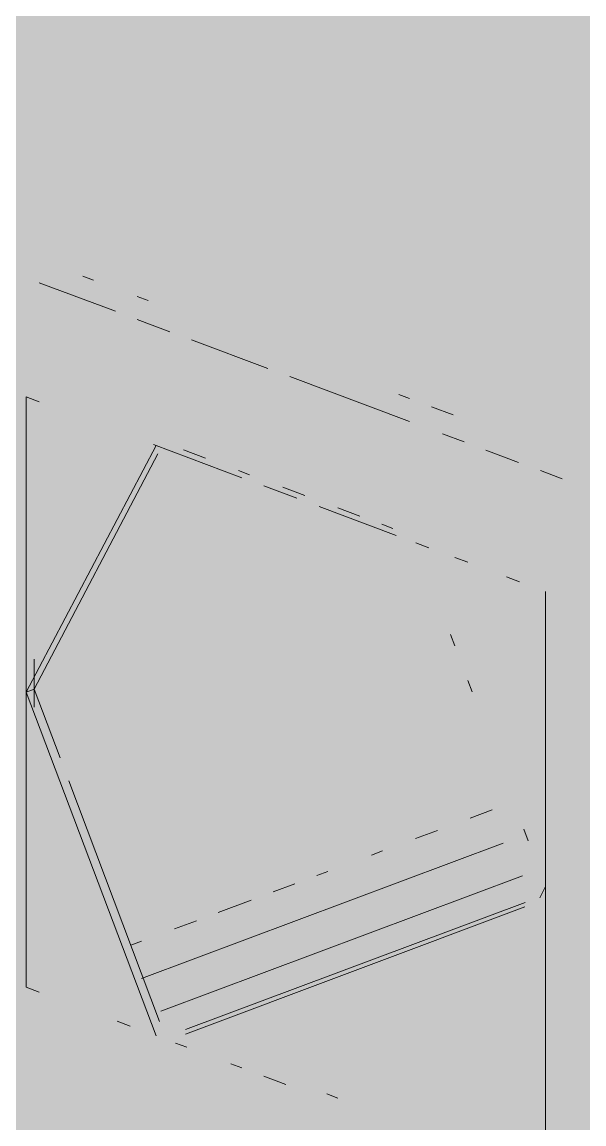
# Paper-space layout '03 3D Building and Roof' of a CAD drawing. Header units: millimetres. Extents: x 5 to 415, y 5 to 292.
# Drawn here: x 162.72 to 165.93, y 85.89 to 92.18 of the extents above; entities that cross this region are included whole.
import ezdxf

# ---------------------------------------------------------------- set-up
doc = ezdxf.new("R2010")
doc.units = ezdxf.units.MM
doc.layers.add('EXISTING', color=7, linetype='Continuous')
doc.layers.add('IMAGES', color=7, linetype='Continuous')

# ---------------------------------------------------------------- blocks, each defined once
blk = doc.blocks.new('SHEET_03')
at = {"layer": 'EXISTING', "color": 250, "lineweight": 9}
for p, q in [((163.0659, 90.7268), (163.128, 90.7035)), ((163.2524, 90.5258), (162.8172, 90.6889)), ((163.3768, 90.6104), (163.4389, 90.5871)), ((163.5633, 90.4094), (163.3768, 90.4792)), ((164.1229, 90.1997), (163.6876, 90.3628)), ((164.9312, 89.8969), (164.2472, 90.1532)), ((162.7441, 86.6708), (162.7441, 90.0376)), ((162.7441, 90.0376), (162.7441, 88.3542)), ((162.8181, 90.0098), (162.7441, 90.0376)), ((164.869, 90.0513), (164.9312, 90.028)), ((165.0556, 89.9815), (165.1799, 89.9349)), ((165.2421, 89.7805), (165.1177, 89.8271)), ((162.7441, 88.3542), (163.4847, 89.7601)), ((163.4705, 89.7654), (163.9737, 89.5769)), ((163.4955, 89.7128), (162.7885, 88.3708)), ((163.7665, 89.6878), (163.6407, 89.7349)), ((165.553, 89.664), (165.3664, 89.7339)), ((164.0182, 89.5936), (163.9553, 89.6171)), ((165.8017, 89.5708), (165.6773, 89.6174)), ((164.0996, 89.5298), (164.2883, 89.4591)), ((164.3327, 89.4757), (164.2069, 89.5229)), ((164.4141, 89.4119), (164.8545, 89.247)), ((164.6473, 89.3579), (164.5214, 89.405)), ((164.836, 89.2872), (164.7731, 89.3108)), ((165.0401, 89.1774), (164.966, 89.2052)), ((165.2623, 89.0942), (165.1882, 89.1219)), ((165.5586, 88.9832), (165.4845, 89.011)), ((165.7067, 88.9277), (165.7067, 85.561)), ((165.7067, 87.2444), (165.7067, 88.9277)), ((165.1635, 88.6823), (165.1882, 88.6169)), ((162.7885, 88.5426), (162.7885, 88.2678)), ((162.7885, 88.3708), (162.7885, 88.5111)), ((162.7441, 88.3542), (162.7885, 88.3708)), ((162.7885, 88.3007), (162.7885, 88.3708)), ((162.7885, 88.3708), (162.9366, 87.9787)), ((165.2623, 88.4209), (165.287, 88.3555)), ((162.7441, 88.3542), (162.7441, 86.6708)), ((163.4847, 86.3933), (162.7441, 88.3542)), ((162.986, 87.8479), (163.5045, 86.4754)), ((165.2768, 87.6352), (165.4018, 87.682)), ((164.9644, 87.5181), (165.0894, 87.5649)), ((165.5832, 87.5712), (165.6079, 87.5058)), ((163.4024, 86.7203), (165.4643, 87.4927)), ((164.7145, 87.4245), (164.777, 87.4479)), ((165.5745, 87.3055), (163.5126, 86.5331)), ((164.4021, 87.3075), (164.4645, 87.3309)), ((164.1521, 87.2139), (164.2771, 87.2607)), ((165.7067, 87.2444), (165.673, 87.1804)), ((165.7067, 85.561), (165.7067, 87.2444)), ((163.6523, 86.4286), (165.5893, 87.1542)), ((163.6523, 86.4031), (165.5892, 87.1287)), ((163.8397, 87.0968), (164.0272, 87.167)), ((163.5898, 87.0032), (163.7148, 87.05)), ((163.3399, 86.9096), (163.4023, 86.933)), ((162.7441, 86.6708), (162.8181, 86.6431)), ((163.2625, 86.4766), (163.3366, 86.4488)), ((163.6592, 86.328), (163.5963, 86.3515)), ((163.9737, 86.2102), (163.9108, 86.2337)), ((164.2254, 86.1159), (164.0996, 86.163)), ((164.4585, 86.0618), (164.5214, 86.0383))]:
    blk.add_line(p, q, dxfattribs=at)
at = {"layer": 'IMAGES', "color": 7}
for points in [[(162.3267, 92.1143), (175.8644, 92.1143), (162.3267, 92.2857), (175.8644, 92.2857)], [(162.6694, 91.9429), (175.8644, 91.9429), (162.6694, 92.1143), (175.8644, 92.1143)], [(162.6694, 91.7714), (162.8408, 91.7714), (162.6694, 91.9429), (162.8408, 91.9429)], [(162.8408, 91.7714), (163.0121, 91.7714), (162.8408, 91.9429), (163.0121, 91.9429)], [(163.0121, 91.7714), (175.3503, 91.7714), (163.0121, 91.9429), (175.3503, 91.9429)], [(162.1553, 91.6), (162.8408, 91.6), (162.1553, 91.7714), (162.8408, 91.7714)], [(162.8408, 91.6), (163.0121, 91.6), (162.8408, 91.7714), (163.0121, 91.7714)], [(163.0121, 91.6), (163.3549, 91.6), (163.0121, 91.7714), (163.3549, 91.7714)], [(163.3549, 91.6), (163.6976, 91.6), (163.3549, 91.7714), (163.6976, 91.7714)], [(163.6976, 91.6), (175.0076, 91.6), (163.6976, 91.7714), (175.0076, 91.7714)], [(161.6412, 91.4286), (162.8408, 91.4286), (161.6412, 91.6), (162.8408, 91.6)], [(162.8408, 91.4286), (163.0121, 91.4286), (162.8408, 91.6), (163.0121, 91.6)], [(163.0121, 91.4286), (163.1835, 91.4286), (163.0121, 91.6), (163.1835, 91.6)], [(163.1835, 91.4286), (163.6976, 91.4286), (163.1835, 91.6), (163.6976, 91.6)], [(163.6976, 91.4286), (163.869, 91.4286), (163.6976, 91.6), (163.869, 91.6)], [(163.869, 91.2571), (164.0403, 91.2571), (163.869, 91.6), (164.0403, 91.6)], [(164.0403, 91.4286), (164.2117, 91.4286), (164.0403, 91.6), (164.2117, 91.6)], [(164.2117, 91.4286), (174.6648, 91.4286), (164.2117, 91.6), (174.6648, 91.6)], [(162.1553, 91.2571), (163.1835, 91.2571), (162.1553, 91.4286), (163.1835, 91.4286)], [(163.1835, 91.2571), (163.3549, 91.2571), (163.1835, 91.4286), (163.3549, 91.4286)], [(163.3549, 91.2571), (163.6976, 91.2571), (163.3549, 91.4286), (163.6976, 91.4286)], [(163.6976, 91.2571), (163.869, 91.2571), (163.6976, 91.4286), (163.869, 91.4286)], [(164.0403, 91.0857), (164.2117, 91.0857), (164.0403, 91.4286), (164.2117, 91.4286)], [(164.2117, 91.2571), (164.3831, 91.2571), (164.2117, 91.4286), (164.3831, 91.4286)], [(164.3831, 91.2571), (174.1508, 91.2571), (164.3831, 91.4286), (174.1508, 91.4286)], [(162.6694, 91.0857), (163.3549, 91.0857), (162.6694, 91.2571), (163.3549, 91.2571)], [(163.3549, 91.0857), (163.6976, 91.0857), (163.3549, 91.2571), (163.6976, 91.2571)], [(163.6976, 91.0857), (164.0403, 91.0857), (163.6976, 91.2571), (164.0403, 91.2571)], [(164.2117, 91.0857), (164.3831, 91.0857), (164.2117, 91.2571), (164.3831, 91.2571)], [(164.3831, 91.0857), (164.5544, 91.0857), (164.3831, 91.2571), (164.5544, 91.2571)], [(164.5544, 91.0857), (164.8971, 91.0857), (164.5544, 91.2571), (164.8971, 91.2571)], [(164.8971, 91.0857), (173.6367, 91.0857), (164.8971, 91.2571), (173.6367, 91.2571)], [(162.6694, 90.9143), (162.8408, 90.9143), (162.6694, 91.0857), (162.8408, 91.0857)], [(162.8408, 90.9143), (163.1835, 90.9143), (162.8408, 91.0857), (163.1835, 91.0857)], [(163.1835, 90.9143), (164.0403, 90.9143), (163.1835, 91.0857), (164.0403, 91.0857)], [(164.0403, 90.9143), (164.2117, 90.9143), (164.0403, 91.0857), (164.2117, 91.0857)], [(164.2117, 90.9143), (164.5544, 90.9143), (164.2117, 91.0857), (164.5544, 91.0857)], [(164.5544, 90.9143), (164.7258, 90.9143), (164.5544, 91.0857), (164.7258, 91.0857)], [(164.7258, 90.9143), (164.8971, 90.9143), (164.7258, 91.0857), (164.8971, 91.0857)], [(164.8971, 90.9143), (165.0685, 90.9143), (164.8971, 91.0857), (165.0685, 91.0857)], [(165.0685, 90.9143), (165.4112, 90.9143), (165.0685, 91.0857), (165.4112, 91.0857)], [(165.4112, 90.9143), (165.5826, 90.9143), (165.4112, 91.0857), (165.5826, 91.0857)], [(165.5826, 90.9143), (173.2939, 90.9143), (165.5826, 91.0857), (173.2939, 91.0857)], [(162.6694, 90.7429), (162.8408, 90.7429), (162.6694, 90.9143), (162.8408, 90.9143)], [(162.8408, 90.7429), (163.0121, 90.7429), (162.8408, 90.9143), (163.0121, 90.9143)], [(163.0121, 90.7429), (163.1835, 90.7429), (163.0121, 90.9143), (163.1835, 90.9143)], [(163.1835, 90.7429), (163.3549, 90.7429), (163.1835, 90.9143), (163.3549, 90.9143)], [(163.3549, 90.7429), (163.5262, 90.7429), (163.3549, 90.9143), (163.5262, 90.9143)], [(163.5262, 90.7429), (164.5544, 90.7429), (163.5262, 90.9143), (164.5544, 90.9143)], [(164.5544, 90.7429), (164.8971, 90.7429), (164.5544, 90.9143), (164.8971, 90.9143)], [(164.8971, 90.7429), (165.2399, 90.7429), (164.8971, 90.9143), (165.2399, 90.9143)], [(165.2399, 90.7429), (165.4112, 90.7429), (165.2399, 90.9143), (165.4112, 90.9143)], [(165.4112, 90.5714), (165.5826, 90.5714), (165.4112, 90.9143), (165.5826, 90.9143)], [(165.5826, 90.7429), (165.754, 90.7429), (165.5826, 90.9143), (165.754, 90.9143)], [(165.754, 90.7429), (165.9253, 90.7429), (165.754, 90.9143), (165.9253, 90.9143)], [(165.9253, 90.7429), (172.7798, 90.7429), (165.9253, 90.9143), (172.7798, 90.9143)], [(162.6694, 90.5714), (162.8408, 90.5714), (162.6694, 90.7429), (162.8408, 90.7429)], [(162.8408, 90.5714), (163.1835, 90.5714), (162.8408, 90.7429), (163.1835, 90.7429)], [(163.1835, 90.5714), (163.3549, 90.5714), (163.1835, 90.7429), (163.3549, 90.7429)], [(163.3549, 90.5714), (163.5262, 90.5714), (163.3549, 90.7429), (163.5262, 90.7429)], [(163.5262, 90.5714), (163.6976, 90.5714), (163.5262, 90.7429), (163.6976, 90.7429)], [(163.6976, 90.5714), (165.4112, 90.5714), (163.6976, 90.7429), (165.4112, 90.7429)], [(165.5826, 90.5714), (165.754, 90.5714), (165.5826, 90.7429), (165.754, 90.7429)], [(165.754, 90.5714), (165.9253, 90.5714), (165.754, 90.7429), (165.9253, 90.7429)], [(165.9253, 90.5714), (166.0967, 90.5714), (165.9253, 90.7429), (166.0967, 90.7429)], [(162.6694, 90.4), (162.8408, 90.4), (162.6694, 90.5714), (162.8408, 90.5714)], [(162.8408, 90.4), (163.0121, 90.4), (162.8408, 90.5714), (163.0121, 90.5714)], [(163.0121, 90.4), (163.1835, 90.4), (163.0121, 90.5714), (163.1835, 90.5714)], [(163.1835, 90.4), (163.5262, 90.4), (163.1835, 90.5714), (163.5262, 90.5714)], [(163.5262, 90.4), (163.6976, 90.4), (163.5262, 90.5714), (163.6976, 90.5714)], [(163.6976, 90.4), (163.869, 90.4), (163.6976, 90.5714), (163.869, 90.5714)], [(163.869, 90.4), (164.0403, 90.4), (163.869, 90.5714), (164.0403, 90.5714)], [(164.0403, 90.4), (164.2117, 90.4), (164.0403, 90.5714), (164.2117, 90.5714)], [(164.2117, 90.4), (165.4112, 90.4), (164.2117, 90.5714), (165.4112, 90.5714)], [(165.4112, 90.4), (165.5826, 90.4), (165.4112, 90.5714), (165.5826, 90.5714)], [(165.5826, 90.4), (165.754, 90.4), (165.5826, 90.5714), (165.754, 90.5714)], [(165.754, 90.4), (165.9253, 90.4), (165.754, 90.5714), (165.9253, 90.5714)], [(165.9253, 90.4), (166.0967, 90.4), (165.9253, 90.5714), (166.0967, 90.5714)], [(162.4981, 90.2286), (162.8408, 90.2286), (162.4981, 90.4), (162.8408, 90.4)], [(162.8408, 90.2286), (163.1835, 90.2286), (162.8408, 90.4), (163.1835, 90.4)], [(163.1835, 90.2286), (163.3549, 90.2286), (163.1835, 90.4), (163.3549, 90.4)], [(163.3549, 90.2286), (163.869, 90.2286), (163.3549, 90.4), (163.869, 90.4)], [(163.869, 90.2286), (164.0403, 90.2286), (163.869, 90.4), (164.0403, 90.4)], [(164.0403, 90.2286), (164.2117, 90.2286), (164.0403, 90.4), (164.2117, 90.4)], [(164.2117, 90.2286), (164.5544, 90.2286), (164.2117, 90.4), (164.5544, 90.4)], [(164.5544, 90.2286), (164.8971, 90.2286), (164.5544, 90.4), (164.8971, 90.4)], [(164.8971, 90.2286), (165.754, 90.2286), (164.8971, 90.4), (165.754, 90.4)], [(165.754, 90.2286), (165.9253, 90.2286), (165.754, 90.4), (165.9253, 90.4)], [(165.9253, 90.2286), (166.268, 90.2286), (165.9253, 90.4), (166.268, 90.4)], [(162.6694, 90.0571), (162.8408, 90.0571), (162.6694, 90.2286), (162.8408, 90.2286)], [(162.8408, 90.0571), (163.3549, 90.0571), (162.8408, 90.2286), (163.3549, 90.2286)], [(163.3549, 89.8857), (163.5262, 89.8857), (163.3549, 90.2286), (163.5262, 90.2286)], [(163.5262, 90.0571), (163.6976, 90.0571), (163.5262, 90.2286), (163.6976, 90.2286)], [(163.6976, 90.0571), (163.869, 90.0571), (163.6976, 90.2286), (163.869, 90.2286)], [(163.869, 90.0571), (164.0403, 90.0571), (163.869, 90.2286), (164.0403, 90.2286)], [(164.0403, 90.0571), (164.5544, 90.0571), (164.0403, 90.2286), (164.5544, 90.2286)], [(164.5544, 90.0571), (164.7258, 90.0571), (164.5544, 90.2286), (164.7258, 90.2286)], [(164.7258, 90.0571), (164.8971, 90.0571), (164.7258, 90.2286), (164.8971, 90.2286)], [(164.8971, 90.0571), (165.0685, 90.0571), (164.8971, 90.2286), (165.0685, 90.2286)], [(165.0685, 90.0571), (165.2399, 90.0571), (165.0685, 90.2286), (165.2399, 90.2286)], [(165.2399, 90.0571), (166.268, 90.0571), (165.2399, 90.2286), (166.268, 90.2286)], [(162.6694, 88.6857), (162.8408, 88.6857), (162.6694, 90.0571), (162.8408, 90.0571)], [(162.8408, 89.8857), (163.0121, 89.8857), (162.8408, 90.0571), (163.0121, 90.0571)], [(163.0121, 89.8857), (163.1835, 89.8857), (163.0121, 90.0571), (163.1835, 90.0571)], [(163.1835, 89.8857), (163.3549, 89.8857), (163.1835, 90.0571), (163.3549, 90.0571)], [(163.5262, 89.8857), (163.869, 89.8857), (163.5262, 90.0571), (163.869, 90.0571)], [(163.869, 89.8857), (164.2117, 89.8857), (163.869, 90.0571), (164.2117, 90.0571)], [(164.2117, 89.8857), (164.3831, 89.8857), (164.2117, 90.0571), (164.3831, 90.0571)], [(164.3831, 89.8857), (164.5544, 89.8857), (164.3831, 90.0571), (164.5544, 90.0571)], [(164.5544, 89.8857), (164.8971, 89.8857), (164.5544, 90.0571), (164.8971, 90.0571)], [(164.8971, 89.8857), (165.2399, 89.8857), (164.8971, 90.0571), (165.2399, 90.0571)], [(165.2399, 89.8857), (165.4112, 89.8857), (165.2399, 90.0571), (165.4112, 90.0571)], [(165.4112, 89.8857), (165.754, 89.8857), (165.4112, 90.0571), (165.754, 90.0571)], [(165.754, 89.8857), (167.1249, 89.8857), (165.754, 90.0571), (167.1249, 90.0571)], [(162.8408, 89.7143), (163.0121, 89.7143), (162.8408, 89.8857), (163.0121, 89.8857)], [(163.0121, 89.7143), (163.5262, 89.7143), (163.0121, 89.8857), (163.5262, 89.8857)], [(163.5262, 89.7143), (163.6976, 89.7143), (163.5262, 89.8857), (163.6976, 89.8857)], [(163.6976, 89.7143), (163.869, 89.7143), (163.6976, 89.8857), (163.869, 89.8857)], [(163.869, 89.7143), (164.0403, 89.7143), (163.869, 89.8857), (164.0403, 89.8857)], [(164.0403, 89.7143), (164.7258, 89.7143), (164.0403, 89.8857), (164.7258, 89.8857)], [(164.7258, 89.7143), (164.8971, 89.7143), (164.7258, 89.8857), (164.8971, 89.8857)], [(164.8971, 89.7143), (165.0685, 89.7143), (164.8971, 89.8857), (165.0685, 89.8857)], [(165.0685, 89.7143), (165.2399, 89.7143), (165.0685, 89.8857), (165.2399, 89.8857)], [(165.2399, 89.7143), (165.4112, 89.7143), (165.2399, 89.8857), (165.4112, 89.8857)], [(165.4112, 89.7143), (165.754, 89.7143), (165.4112, 89.8857), (165.754, 89.8857)], [(165.754, 89.7143), (165.9253, 89.7143), (165.754, 89.8857), (165.9253, 89.8857)], [(165.9253, 89.7143), (166.0967, 89.7143), (165.9253, 89.8857), (166.0967, 89.8857)], [(162.8408, 89.5429), (163.0121, 89.5429), (162.8408, 89.7143), (163.0121, 89.7143)], [(163.0121, 89.5429), (163.1835, 89.5429), (163.0121, 89.7143), (163.1835, 89.7143)], [(163.1835, 89.3714), (163.3549, 89.3714), (163.1835, 89.7143), (163.3549, 89.7143)], [(163.3549, 89.5429), (163.869, 89.5429), (163.3549, 89.7143), (163.869, 89.7143)], [(163.869, 89.5429), (164.0403, 89.5429), (163.869, 89.7143), (164.0403, 89.7143)], [(164.0403, 89.5429), (164.2117, 89.5429), (164.0403, 89.7143), (164.2117, 89.7143)], [(164.2117, 89.5429), (164.3831, 89.5429), (164.2117, 89.7143), (164.3831, 89.7143)], [(164.3831, 89.5429), (164.8971, 89.5429), (164.3831, 89.7143), (164.8971, 89.7143)], [(164.8971, 89.5429), (165.0685, 89.5429), (164.8971, 89.7143), (165.0685, 89.7143)], [(165.0685, 89.5429), (165.2399, 89.5429), (165.0685, 89.7143), (165.2399, 89.7143)], [(165.2399, 89.5429), (165.4112, 89.5429), (165.2399, 89.7143), (165.4112, 89.7143)], [(165.4112, 89.5429), (165.5826, 89.5429), (165.4112, 89.7143), (165.5826, 89.7143)], [(165.5826, 89.5429), (165.754, 89.5429), (165.5826, 89.7143), (165.754, 89.7143)], [(165.754, 89.5429), (165.9253, 89.5429), (165.754, 89.7143), (165.9253, 89.7143)], [(165.9253, 89.5429), (166.268, 89.5429), (165.9253, 89.7143), (166.268, 89.7143)], [(162.8408, 89.3714), (163.1835, 89.3714), (162.8408, 89.5429), (163.1835, 89.5429)], [(163.3549, 89.3714), (163.5262, 89.3714), (163.3549, 89.5429), (163.5262, 89.5429)], [(163.5262, 89.3714), (163.6976, 89.3714), (163.5262, 89.5429), (163.6976, 89.5429)], [(163.6976, 89.3714), (163.869, 89.3714), (163.6976, 89.5429), (163.869, 89.5429)], [(163.869, 89.3714), (164.0403, 89.3714), (163.869, 89.5429), (164.0403, 89.5429)], [(164.0403, 89.3714), (164.3831, 89.3714), (164.0403, 89.5429), (164.3831, 89.5429)], [(164.3831, 89.3714), (164.5544, 89.3714), (164.3831, 89.5429), (164.5544, 89.5429)], [(164.5544, 89.3714), (164.7258, 89.3714), (164.5544, 89.5429), (164.7258, 89.5429)], [(164.7258, 89.3714), (164.8971, 89.3714), (164.7258, 89.5429), (164.8971, 89.5429)], [(164.8971, 89.3714), (165.4112, 89.3714), (164.8971, 89.5429), (165.4112, 89.5429)], [(165.4112, 89.3714), (165.5826, 89.3714), (165.4112, 89.5429), (165.5826, 89.5429)], [(165.5826, 89.3714), (165.754, 89.3714), (165.5826, 89.5429), (165.754, 89.5429)], [(165.754, 89.3714), (165.9253, 89.3714), (165.754, 89.5429), (165.9253, 89.5429)], [(165.9253, 89.3714), (166.268, 89.3714), (165.9253, 89.5429), (166.268, 89.5429)], [(162.8408, 89.2), (163.0121, 89.2), (162.8408, 89.3714), (163.0121, 89.3714)], [(163.0121, 89.2), (163.1835, 89.2), (163.0121, 89.3714), (163.1835, 89.3714)], [(163.1835, 89.2), (163.5262, 89.2), (163.1835, 89.3714), (163.5262, 89.3714)], [(163.5262, 89.2), (163.6976, 89.2), (163.5262, 89.3714), (163.6976, 89.3714)], [(163.6976, 89.2), (163.869, 89.2), (163.6976, 89.3714), (163.869, 89.3714)], [(163.869, 89.2), (164.0403, 89.2), (163.869, 89.3714), (164.0403, 89.3714)], [(164.0403, 89.2), (164.3831, 89.2), (164.0403, 89.3714), (164.3831, 89.3714)], [(164.3831, 89.2), (164.7258, 89.2), (164.3831, 89.3714), (164.7258, 89.3714)], [(164.7258, 89.0286), (164.8971, 89.0286), (164.7258, 89.3714), (164.8971, 89.3714)], [(164.8971, 89.2), (165.0685, 89.2), (164.8971, 89.3714), (165.0685, 89.3714)], [(165.0685, 89.2), (165.5826, 89.2), (165.0685, 89.3714), (165.5826, 89.3714)], [(165.5826, 89.0286), (165.754, 89.0286), (165.5826, 89.3714), (165.754, 89.3714)], [(165.754, 89.2), (165.9253, 89.2), (165.754, 89.3714), (165.9253, 89.3714)], [(165.9253, 89.2), (166.0967, 89.2), (165.9253, 89.3714), (166.0967, 89.3714)], [(162.8408, 88.8571), (163.0121, 88.8571), (162.8408, 89.2), (163.0121, 89.2)], [(163.0121, 89.0286), (163.1835, 89.0286), (163.0121, 89.2), (163.1835, 89.2)], [(163.1835, 89.0286), (163.3549, 89.0286), (163.1835, 89.2), (163.3549, 89.2)], [(163.3549, 88.8571), (163.5262, 88.8571), (163.3549, 89.2), (163.5262, 89.2)], [(163.5262, 89.0286), (164.0403, 89.0286), (163.5262, 89.2), (164.0403, 89.2)], [(164.0403, 89.0286), (164.3831, 89.0286), (164.0403, 89.2), (164.3831, 89.2)], [(164.3831, 89.0286), (164.5544, 89.0286), (164.3831, 89.2), (164.5544, 89.2)], [(164.5544, 89.0286), (164.7258, 89.0286), (164.5544, 89.2), (164.7258, 89.2)], [(164.8971, 89.0286), (165.2399, 89.0286), (164.8971, 89.2), (165.2399, 89.2)], [(165.2399, 89.0286), (165.5826, 89.0286), (165.2399, 89.2), (165.5826, 89.2)], [(165.754, 89.0286), (166.268, 89.0286), (165.754, 89.2), (166.268, 89.2)], [(163.0121, 88.6857), (163.1835, 88.6857), (163.0121, 89.0286), (163.1835, 89.0286)], [(163.1835, 88.8571), (163.3549, 88.8571), (163.1835, 89.0286), (163.3549, 89.0286)], [(163.5262, 88.8571), (164.7258, 88.8571), (163.5262, 89.0286), (164.7258, 89.0286)], [(164.7258, 88.8571), (164.8971, 88.8571), (164.7258, 89.0286), (164.8971, 89.0286)], [(164.8971, 88.8571), (165.2399, 88.8571), (164.8971, 89.0286), (165.2399, 89.0286)], [(165.2399, 88.8571), (165.4112, 88.8571), (165.2399, 89.0286), (165.4112, 89.0286)], [(165.4112, 88.8571), (165.5826, 88.8571), (165.4112, 89.0286), (165.5826, 89.0286)], [(165.5826, 88.8571), (165.754, 88.8571), (165.5826, 89.0286), (165.754, 89.0286)], [(165.754, 88.8571), (165.9253, 88.8571), (165.754, 89.0286), (165.9253, 89.0286)], [(165.9253, 88.8571), (166.0967, 88.8571), (165.9253, 89.0286), (166.0967, 89.0286)], [(162.8408, 88.6857), (163.0121, 88.6857), (162.8408, 88.8571), (163.0121, 88.8571)], [(163.1835, 88.6857), (163.3549, 88.6857), (163.1835, 88.8571), (163.3549, 88.8571)], [(163.3549, 88.6857), (164.7258, 88.6857), (163.3549, 88.8571), (164.7258, 88.8571)], [(164.7258, 88.6857), (164.8971, 88.6857), (164.7258, 88.8571), (164.8971, 88.8571)], [(164.8971, 88.6857), (165.0685, 88.6857), (164.8971, 88.8571), (165.0685, 88.8571)], [(165.0685, 88.6857), (165.2399, 88.6857), (165.0685, 88.8571), (165.2399, 88.8571)], [(165.2399, 88.6857), (165.5826, 88.6857), (165.2399, 88.8571), (165.5826, 88.8571)], [(165.5826, 88.6857), (165.9253, 88.6857), (165.5826, 88.8571), (165.9253, 88.8571)], [(165.9253, 88.6857), (166.0967, 88.6857), (165.9253, 88.8571), (166.0967, 88.8571)], [(162.6694, 88.5143), (163.0121, 88.5143), (162.6694, 88.6857), (163.0121, 88.6857)], [(163.0121, 88.5143), (163.1835, 88.5143), (163.0121, 88.6857), (163.1835, 88.6857)], [(163.1835, 88.5143), (163.3549, 88.5143), (163.1835, 88.6857), (163.3549, 88.6857)], [(163.3549, 88.5143), (164.8971, 88.5143), (163.3549, 88.6857), (164.8971, 88.6857)], [(164.8971, 88.5143), (165.0685, 88.5143), (164.8971, 88.6857), (165.0685, 88.6857)], [(165.0685, 88.5143), (165.2399, 88.5143), (165.0685, 88.6857), (165.2399, 88.6857)], [(165.2399, 88.5143), (165.4112, 88.5143), (165.2399, 88.6857), (165.4112, 88.6857)], [(165.4112, 88.1714), (165.5826, 88.1714), (165.4112, 88.6857), (165.5826, 88.6857)], [(165.5826, 87.8286), (165.754, 87.8286), (165.5826, 88.6857), (165.754, 88.6857)], [(165.754, 88.5143), (165.9253, 88.5143), (165.754, 88.6857), (165.9253, 88.6857)], [(165.9253, 88.5143), (166.0967, 88.5143), (165.9253, 88.6857), (166.0967, 88.6857)], [(162.6694, 88.1714), (162.8408, 88.1714), (162.6694, 88.5143), (162.8408, 88.5143)], [(162.8408, 88.1714), (163.0121, 88.1714), (162.8408, 88.5143), (163.0121, 88.5143)], [(163.0121, 88.3429), (163.1835, 88.3429), (163.0121, 88.5143), (163.1835, 88.5143)], [(163.1835, 88.1714), (164.8971, 88.1714), (163.1835, 88.5143), (164.8971, 88.5143)], [(164.8971, 88.1714), (165.0685, 88.1714), (164.8971, 88.5143), (165.0685, 88.5143)], [(165.0685, 88.3429), (165.4112, 88.3429), (165.0685, 88.5143), (165.4112, 88.5143)], [(165.754, 87.6571), (165.9253, 87.6571), (165.754, 88.5143), (165.9253, 88.5143)], [(165.9253, 85.7714), (166.0967, 85.7714), (165.9253, 88.5143), (166.0967, 88.5143)], [(163.0121, 88.1714), (163.1835, 88.1714), (163.0121, 88.3429), (163.1835, 88.3429)], [(165.0685, 88.1714), (165.2399, 88.1714), (165.0685, 88.3429), (165.2399, 88.3429)], [(165.2399, 88.1714), (165.4112, 88.1714), (165.2399, 88.3429), (165.4112, 88.3429)], [(162.6694, 88), (163.0121, 88), (162.6694, 88.1714), (163.0121, 88.1714)], [(163.0121, 88), (163.1835, 88), (163.0121, 88.1714), (163.1835, 88.1714)], [(163.1835, 87.8286), (163.3549, 87.8286), (163.1835, 88.1714), (163.3549, 88.1714)], [(163.3549, 88), (165.0685, 88), (163.3549, 88.1714), (165.0685, 88.1714)], [(165.0685, 88), (165.2399, 88), (165.0685, 88.1714), (165.2399, 88.1714)], [(165.2399, 87.8286), (165.4112, 87.8286), (165.2399, 88.1714), (165.4112, 88.1714)], [(165.4112, 88), (165.5826, 88), (165.4112, 88.1714), (165.5826, 88.1714)], [(162.6694, 87.8286), (163.0121, 87.8286), (162.6694, 88), (163.0121, 88)], [(163.0121, 87.8286), (163.1835, 87.8286), (163.0121, 88), (163.1835, 88)], [(163.3549, 87.8286), (164.8971, 87.8286), (163.3549, 88), (164.8971, 88)], [(164.8971, 87.8286), (165.0685, 87.8286), (164.8971, 88), (165.0685, 88)], [(165.0685, 87.8286), (165.2399, 87.8286), (165.0685, 88), (165.2399, 88)], [(165.4112, 87.8286), (165.5826, 87.8286), (165.4112, 88), (165.5826, 88)], [(162.6694, 87.6571), (163.0121, 87.6571), (162.6694, 87.8286), (163.0121, 87.8286)], [(163.0121, 87.6571), (163.1835, 87.6571), (163.0121, 87.8286), (163.1835, 87.8286)], [(163.1835, 87.6571), (163.3549, 87.6571), (163.1835, 87.8286), (163.3549, 87.8286)], [(163.3549, 87.6571), (164.5544, 87.6571), (163.3549, 87.8286), (164.5544, 87.8286)], [(164.5544, 87.6571), (164.8971, 87.6571), (164.5544, 87.8286), (164.8971, 87.8286)], [(164.8971, 87.6571), (165.0685, 87.6571), (164.8971, 87.8286), (165.0685, 87.8286)], [(165.0685, 87.6571), (165.2399, 87.6571), (165.0685, 87.8286), (165.2399, 87.8286)], [(165.2399, 87.6571), (165.4112, 87.6571), (165.2399, 87.8286), (165.4112, 87.8286)], [(165.4112, 87.6571), (165.754, 87.6571), (165.4112, 87.8286), (165.754, 87.8286)], [(162.6694, 86.8), (162.8408, 86.8), (162.6694, 87.6571), (162.8408, 87.6571)], [(162.8408, 87.4857), (163.0121, 87.4857), (162.8408, 87.6571), (163.0121, 87.6571)], [(163.0121, 87.3143), (163.1835, 87.3143), (163.0121, 87.6571), (163.1835, 87.6571)], [(163.1835, 87.4857), (163.3549, 87.4857), (163.1835, 87.6571), (163.3549, 87.6571)], [(163.3549, 87.4857), (163.5262, 87.4857), (163.3549, 87.6571), (163.5262, 87.6571)], [(163.5262, 87.4857), (164.0403, 87.4857), (163.5262, 87.6571), (164.0403, 87.6571)], [(164.0403, 87.4857), (164.3831, 87.4857), (164.0403, 87.6571), (164.3831, 87.6571)], [(164.3831, 87.4857), (164.5544, 87.4857), (164.3831, 87.6571), (164.5544, 87.6571)], [(164.5544, 87.4857), (164.8971, 87.4857), (164.5544, 87.6571), (164.8971, 87.6571)], [(164.8971, 87.4857), (165.0685, 87.4857), (164.8971, 87.6571), (165.0685, 87.6571)], [(165.0685, 87.4857), (165.5826, 87.4857), (165.0685, 87.6571), (165.5826, 87.6571)], [(165.5826, 87.4857), (165.754, 87.4857), (165.5826, 87.6571), (165.754, 87.6571)], [(165.754, 86.8), (165.9253, 86.8), (165.754, 87.6571), (165.9253, 87.6571)], [(162.8408, 87.3143), (163.0121, 87.3143), (162.8408, 87.4857), (163.0121, 87.4857)], [(163.1835, 87.3143), (163.3549, 87.3143), (163.1835, 87.4857), (163.3549, 87.4857)], [(163.3549, 87.3143), (163.5262, 87.3143), (163.3549, 87.4857), (163.5262, 87.4857)], [(163.5262, 87.3143), (163.869, 87.3143), (163.5262, 87.4857), (163.869, 87.4857)], [(163.869, 87.3143), (164.0403, 87.3143), (163.869, 87.4857), (164.0403, 87.4857)], [(164.0403, 87.3143), (164.3831, 87.3143), (164.0403, 87.4857), (164.3831, 87.4857)], [(164.3831, 87.3143), (164.5544, 87.3143), (164.3831, 87.4857), (164.5544, 87.4857)], [(164.5544, 87.3143), (164.7258, 87.3143), (164.5544, 87.4857), (164.7258, 87.4857)], [(164.7258, 87.3143), (164.8971, 87.3143), (164.7258, 87.4857), (164.8971, 87.4857)], [(164.8971, 87.3143), (165.2399, 87.3143), (164.8971, 87.4857), (165.2399, 87.4857)], [(165.2399, 87.1429), (165.5826, 87.1429), (165.2399, 87.4857), (165.5826, 87.4857)], [(165.5826, 87.3143), (165.754, 87.3143), (165.5826, 87.4857), (165.754, 87.4857)], [(162.8408, 87.1429), (163.0121, 87.1429), (162.8408, 87.3143), (163.0121, 87.3143)], [(163.0121, 87.1429), (163.1835, 87.1429), (163.0121, 87.3143), (163.1835, 87.3143)], [(163.1835, 87.1429), (163.3549, 87.1429), (163.1835, 87.3143), (163.3549, 87.3143)], [(163.3549, 87.1429), (163.5262, 87.1429), (163.3549, 87.3143), (163.5262, 87.3143)], [(163.5262, 87.1429), (163.869, 87.1429), (163.5262, 87.3143), (163.869, 87.3143)], [(163.869, 87.1429), (164.0403, 87.1429), (163.869, 87.3143), (164.0403, 87.3143)], [(164.0403, 87.1429), (164.2117, 87.1429), (164.0403, 87.3143), (164.2117, 87.3143)], [(164.2117, 87.1429), (164.8971, 87.1429), (164.2117, 87.3143), (164.8971, 87.3143)], [(164.8971, 87.1429), (165.0685, 87.1429), (164.8971, 87.3143), (165.0685, 87.3143)], [(165.0685, 87.1429), (165.2399, 87.1429), (165.0685, 87.3143), (165.2399, 87.3143)], [(165.5826, 87.1429), (165.754, 87.1429), (165.5826, 87.3143), (165.754, 87.3143)], [(162.8408, 86.9714), (163.1835, 86.9714), (162.8408, 87.1429), (163.1835, 87.1429)], [(163.1835, 86.8), (163.3549, 86.8), (163.1835, 87.1429), (163.3549, 87.1429)], [(163.3549, 86.9714), (163.6976, 86.9714), (163.3549, 87.1429), (163.6976, 87.1429)], [(163.6976, 86.9714), (163.869, 86.9714), (163.6976, 87.1429), (163.869, 87.1429)], [(163.869, 86.6286), (164.2117, 86.6286), (163.869, 87.1429), (164.2117, 87.1429)], [(164.2117, 86.8), (164.5544, 86.8), (164.2117, 87.1429), (164.5544, 87.1429)], [(164.5544, 86.9714), (164.7258, 86.9714), (164.5544, 87.1429), (164.7258, 87.1429)], [(164.7258, 86.9714), (165.0685, 86.9714), (164.7258, 87.1429), (165.0685, 87.1429)], [(165.0685, 86.9714), (165.5826, 86.9714), (165.0685, 87.1429), (165.5826, 87.1429)], [(165.5826, 86.9714), (165.754, 86.9714), (165.5826, 87.1429), (165.754, 87.1429)], [(162.8408, 86.6286), (163.0121, 86.6286), (162.8408, 86.9714), (163.0121, 86.9714)], [(163.0121, 86.6286), (163.1835, 86.6286), (163.0121, 86.9714), (163.1835, 86.9714)], [(163.3549, 86.8), (163.5262, 86.8), (163.3549, 86.9714), (163.5262, 86.9714)], [(163.5262, 86.8), (163.869, 86.8), (163.5262, 86.9714), (163.869, 86.9714)], [(164.5544, 86.8), (165.0685, 86.8), (164.5544, 86.9714), (165.0685, 86.9714)], [(165.0685, 86.8), (165.2399, 86.8), (165.0685, 86.9714), (165.2399, 86.9714)], [(165.2399, 86.8), (165.5826, 86.8), (165.2399, 86.9714), (165.5826, 86.9714)], [(165.5826, 86.8), (165.754, 86.8), (165.5826, 86.9714), (165.754, 86.9714)], [(162.4981, 86.6286), (162.8408, 86.6286), (162.4981, 86.8), (162.8408, 86.8)], [(163.1835, 86.6286), (163.3549, 86.6286), (163.1835, 86.8), (163.3549, 86.8)], [(163.3549, 86.6286), (163.6976, 86.6286), (163.3549, 86.8), (163.6976, 86.8)], [(163.6976, 86.6286), (163.869, 86.6286), (163.6976, 86.8), (163.869, 86.8)], [(164.2117, 86.6286), (164.3831, 86.6286), (164.2117, 86.8), (164.3831, 86.8)], [(164.3831, 86.6286), (164.7258, 86.6286), (164.3831, 86.8), (164.7258, 86.8)], [(164.7258, 86.6286), (164.8971, 86.6286), (164.7258, 86.8), (164.8971, 86.8)], [(164.8971, 86.6286), (165.0685, 86.6286), (164.8971, 86.8), (165.0685, 86.8)], [(165.0685, 86.6286), (165.2399, 86.6286), (165.0685, 86.8), (165.2399, 86.8)], [(165.2399, 86.6286), (165.4112, 86.6286), (165.2399, 86.8), (165.4112, 86.8)], [(165.4112, 86.6286), (165.5826, 86.6286), (165.4112, 86.8), (165.5826, 86.8)], [(165.5826, 85.6), (165.754, 85.6), (165.5826, 86.8), (165.754, 86.8)], [(165.754, 85.7714), (165.9253, 85.7714), (165.754, 86.8), (165.9253, 86.8)], [(162.6694, 86.4571), (163.0121, 86.4571), (162.6694, 86.6286), (163.0121, 86.6286)], [(163.0121, 86.4571), (163.1835, 86.4571), (163.0121, 86.6286), (163.1835, 86.6286)], [(163.1835, 86.4571), (163.3549, 86.4571), (163.1835, 86.6286), (163.3549, 86.6286)], [(163.3549, 86.4571), (163.6976, 86.4571), (163.3549, 86.6286), (163.6976, 86.6286)], [(163.6976, 86.4571), (164.2117, 86.4571), (163.6976, 86.6286), (164.2117, 86.6286)], [(164.2117, 86.4571), (164.3831, 86.4571), (164.2117, 86.6286), (164.3831, 86.6286)], [(164.3831, 86.4571), (164.7258, 86.4571), (164.3831, 86.6286), (164.7258, 86.6286)], [(164.7258, 86.4571), (165.2399, 86.4571), (164.7258, 86.6286), (165.2399, 86.6286)], [(165.2399, 86.2857), (165.4112, 86.2857), (165.2399, 86.6286), (165.4112, 86.6286)], [(165.4112, 86.4571), (165.5826, 86.4571), (165.4112, 86.6286), (165.5826, 86.6286)], [(162.4981, 86.2857), (162.8408, 86.2857), (162.4981, 86.4571), (162.8408, 86.4571)], [(162.8408, 86.2857), (163.0121, 86.2857), (162.8408, 86.4571), (163.0121, 86.4571)], [(163.0121, 86.2857), (163.3549, 86.2857), (163.0121, 86.4571), (163.3549, 86.4571)], [(163.3549, 86.2857), (163.5262, 86.2857), (163.3549, 86.4571), (163.5262, 86.4571)], [(163.5262, 86.2857), (163.869, 86.2857), (163.5262, 86.4571), (163.869, 86.4571)], [(163.869, 86.2857), (164.2117, 86.2857), (163.869, 86.4571), (164.2117, 86.4571)], [(164.2117, 86.2857), (164.3831, 86.2857), (164.2117, 86.4571), (164.3831, 86.4571)], [(164.3831, 86.2857), (164.7258, 86.2857), (164.3831, 86.4571), (164.7258, 86.4571)], [(164.7258, 86.2857), (165.2399, 86.2857), (164.7258, 86.4571), (165.2399, 86.4571)], [(165.4112, 85.7714), (165.5826, 85.7714), (165.4112, 86.4571), (165.5826, 86.4571)], [(162.1553, 86.1143), (163.0121, 86.1143), (162.1553, 86.2857), (163.0121, 86.2857)], [(163.0121, 86.1143), (163.1835, 86.1143), (163.0121, 86.2857), (163.1835, 86.2857)], [(163.1835, 86.1143), (163.3549, 86.1143), (163.1835, 86.2857), (163.3549, 86.2857)], [(163.3549, 86.1143), (163.5262, 86.1143), (163.3549, 86.2857), (163.5262, 86.2857)], [(163.5262, 86.1143), (163.6976, 86.1143), (163.5262, 86.2857), (163.6976, 86.2857)], [(163.6976, 86.1143), (164.2117, 86.1143), (163.6976, 86.2857), (164.2117, 86.2857)], [(164.2117, 86.1143), (164.3831, 86.1143), (164.2117, 86.2857), (164.3831, 86.2857)], [(164.3831, 86.1143), (164.5544, 86.1143), (164.3831, 86.2857), (164.5544, 86.2857)], [(164.5544, 86.1143), (164.7258, 86.1143), (164.5544, 86.2857), (164.7258, 86.2857)], [(164.7258, 86.1143), (165.0685, 86.1143), (164.7258, 86.2857), (165.0685, 86.2857)], [(165.0685, 86.1143), (165.2399, 86.1143), (165.0685, 86.2857), (165.2399, 86.2857)], [(165.2399, 86.1143), (165.4112, 86.1143), (165.2399, 86.2857), (165.4112, 86.2857)], [(162.1553, 85.9429), (163.5262, 85.9429), (162.1553, 86.1143), (163.5262, 86.1143)], [(163.5262, 85.9429), (163.6976, 85.9429), (163.5262, 86.1143), (163.6976, 86.1143)], [(163.6976, 85.9429), (163.869, 85.9429), (163.6976, 86.1143), (163.869, 86.1143)], [(163.869, 85.9429), (164.0403, 85.9429), (163.869, 86.1143), (164.0403, 86.1143)], [(164.0403, 85.9429), (164.5544, 85.9429), (164.0403, 86.1143), (164.5544, 86.1143)], [(164.5544, 85.9429), (164.8971, 85.9429), (164.5544, 86.1143), (164.8971, 86.1143)], [(164.8971, 85.9429), (165.0685, 85.9429), (164.8971, 86.1143), (165.0685, 86.1143)], [(165.0685, 85.9429), (165.2399, 85.9429), (165.0685, 86.1143), (165.2399, 86.1143)], [(165.2399, 85.9429), (165.4112, 85.9429), (165.2399, 86.1143), (165.4112, 86.1143)], [(161.984, 85.7714), (163.869, 85.7714), (161.984, 85.9429), (163.869, 85.9429)], [(163.869, 85.7714), (164.3831, 85.7714), (163.869, 85.9429), (164.3831, 85.9429)], [(164.3831, 85.7714), (164.7258, 85.7714), (164.3831, 85.9429), (164.7258, 85.9429)], [(164.7258, 85.7714), (165.0685, 85.7714), (164.7258, 85.9429), (165.0685, 85.9429)], [(165.0685, 85.7714), (165.2399, 85.7714), (165.0685, 85.9429), (165.2399, 85.9429)], [(165.2399, 85.7714), (165.4112, 85.7714), (165.2399, 85.9429), (165.4112, 85.9429)]]:
    blk.add_solid(points, dxfattribs=at)

psp = doc.layouts.new('03 3D Building and Roof')

# ---------------------------------------------------------------- block references
psp.add_blockref('SHEET_03', (0, 0))

doc.saveas('drawing.dxf')
